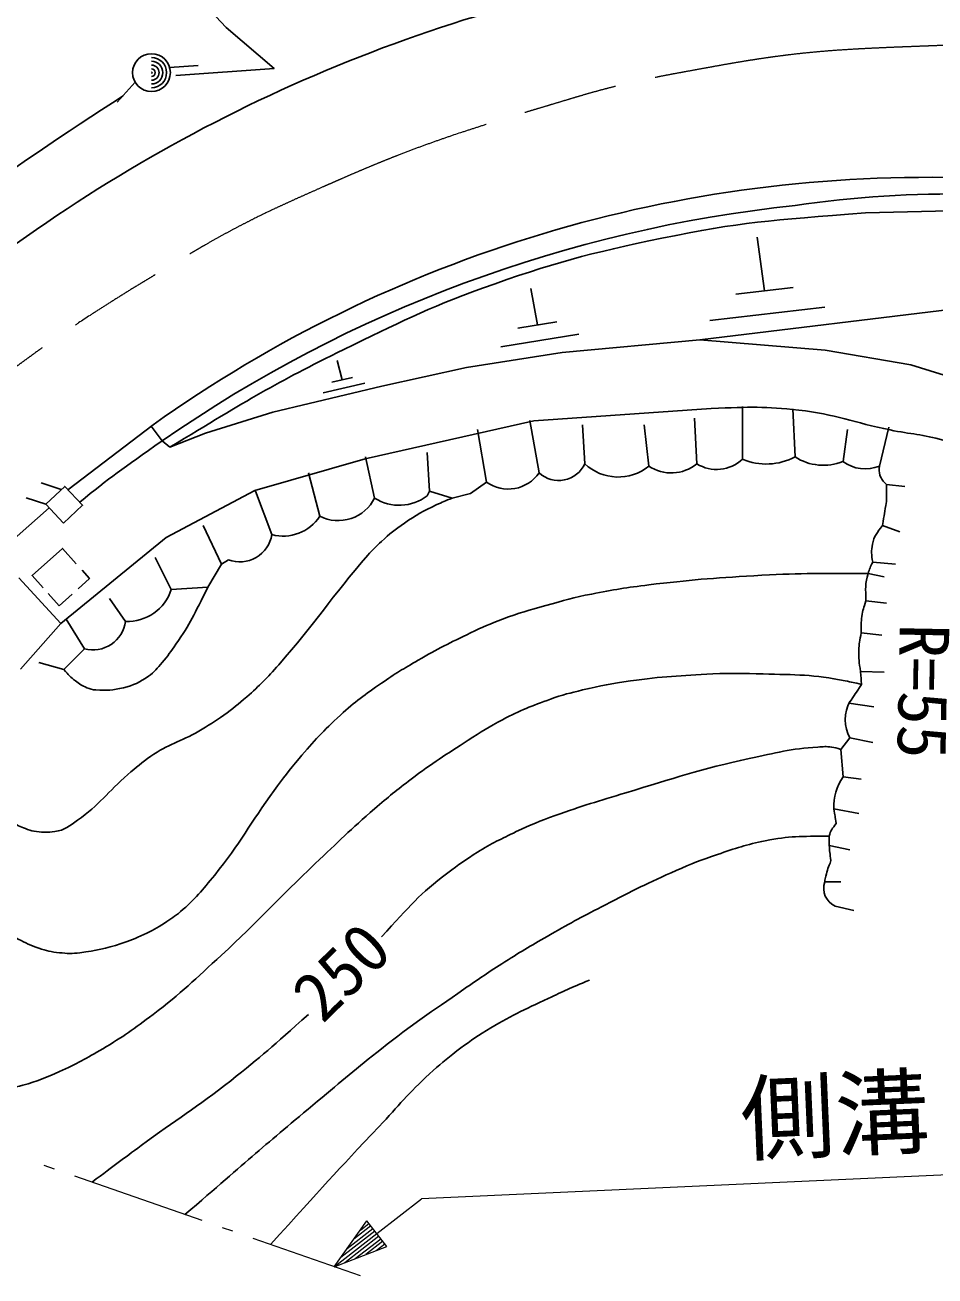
# Model space of a CAD drawing. Units: millimetres, scale not verified. Extents: x 40000 to 680000, y 20000 to 380000.
# Drawn here: x 103360 to 137082, y 243095 to 289450 of the extents above; entities that cross this region are included whole.
import ezdxf
from ezdxf.enums import TextEntityAlignment as Align

# ---------------------------------------------------------------- set-up
doc = ezdxf.new("R2010")
doc.units = ezdxf.units.MM
doc.header["$LTSCALE"] = 1000
doc.linetypes.add('CHAIN', pattern=[18.5, 12, -1.5, 3.5, -1.5])
for name, color, linetype, lineweight in [('M-BGD', 7, 'Continuous', 25), ('M-BMK', 2, 'CHAIN', 13), ('M-BMK-HTXT', 7, 'Continuous', 13), ('M-BMK-SRVR', 3, 'Continuous', 25), ('M-STR-HTXT', 7, 'Continuous', 13)]:
    doc.layers.add(name, color=color, linetype=linetype, lineweight=lineweight)
doc.styles.add('ＭＳ ゴシック', font='')
doc.styles.get('ＭＳ ゴシック').set_extended_font_data('MS Gothic')

msp = doc.modelspace()

# ---------------------------------------------------------------- linework, layer by layer
at = {"layer": 'M-BGD'}
for p, q in [((108718, 287877), (109777, 287953)), ((106774, 286594), (107437, 287337)), ((154552, 282980), (134506, 282485)), ((130763, 279601), (130494, 281585)), ((122349, 278339), (122105, 279684)), ((131828, 279726), (129698, 279475)), ((128371, 277785), (139345, 279118)), ((132994, 278999), (128733, 278498)), ((123072, 278456), (121626, 278221)), ((123889, 277996), (120998, 277525)), ((123268, 277318), (128371, 277785)), ((128371, 277785), (133015, 277403)), ((119719, 276760), (123268, 277318)), ((133015, 277403), (136181, 276857)), ((115109, 276303), (114928, 277016)), ((116578, 276069), (119719, 276760)), ((136181, 276857), (138473, 276148)), ((115492, 276393), (114726, 276213)), ((112539, 275099), (116578, 276069)), ((115947, 276176), (114414, 275817)), ((110051, 274331), (112539, 275099)), ((128786, 275239), (122221, 274777)), ((128169, 274885), (128254, 273191)), ((129947, 275308), (129947, 273361)), ((131810, 275223), (131895, 273445)), ((104952, 272226), (108103, 274631)), ((108039, 274581), (108442, 274038)), ((122221, 274777), (115960, 273373)), ((120126, 274461), (120465, 272514)), ((122073, 274800), (122412, 272853)), ((124021, 274631), (124105, 273191)), ((126307, 274631), (126476, 273107)), ((133842, 274461), (133673, 273276)), ((135027, 273107), (135366, 274546)), ((108442, 274038), (108721, 273802)), ((108721, 273802), (110051, 274331)), ((118263, 273615), (118348, 272175)), ((115960, 273373), (111877, 272203)), ((115977, 273445), (116316, 271921)), ((113861, 272853), (114284, 271244)), ((103955, 272483), (104704, 272236)), ((111877, 272203), (108585, 270454)), ((111902, 272171), (112506, 270567)), ((118263, 272006), (118348, 272175)), ((118348, 272175), (119195, 271921)), ((119872, 272091), (120465, 272514)), ((135281, 272429), (135281, 271795)), ((135281, 272429), (135959, 272345)), ((103404, 271935), (104130, 271695)), ((119195, 271921), (119872, 272091)), ((102261, 269805), (104257, 271561)), ((109966, 270905), (110643, 269466)), ((135137, 270903), (135782, 270672)), ((108585, 270454), (104681, 267277)), ((108188, 269720), (108781, 268535)), ((110135, 268619), (110643, 269466)), ((110643, 269466), (110897, 269635)), ((134773, 269551), (135620, 269466)), ((104681, 267277), (103128, 268963)), ((134604, 269127), (135204, 269007)), ((108781, 268535), (110135, 268619)), ((104223, 268381), (104625, 267931)), ((104625, 267931), (105108, 268363)), ((106495, 268196), (107087, 267349)), ((134519, 268111), (135281, 268027)), ((103192, 265583), (104681, 267277)), ((104886, 267434), (105563, 266333)), ((134350, 266926), (135112, 266841)), ((104801, 265571), (105563, 266333)), ((103870, 265825), (104801, 265571)), ((134324, 265492), (135196, 265472)), ((133894, 264322), (134820, 264187)), ((133588, 262608), (133927, 263031)), ((133927, 263031), (134773, 262862)), ((133588, 262608), (133673, 261592)), ((133673, 261592), (134350, 261507)), ((133334, 260407), (134265, 260237)), ((133165, 259052), (133927, 258883)), ((132995, 257697), (133588, 257697)), ((133383, 256797), (134077, 256640))]:
    msp.add_line(p, q, dxfattribs=at)
for points in [[(109275, 291017), (110813, 289363), (112591, 287839), (108950, 287585)], [(105253, 269488), (104744, 270057), (103622, 269053), (104034, 268592)], [(105330, 268561), (105748, 268935), (105472, 269243)]]:
    msp.add_lwpolyline(points, dxfattribs=at)
msp.add_lwpolyline([(104790, 270995), (105490, 271655), (104830, 272355), (104130, 271695)], close=True, dxfattribs=at)
msp.add_circle((108046, 287684), 700, dxfattribs=at)
for centre, radius, start, end in [((137177, 233772), 58556, 105.65544, 134.11024), ((108046, 287684), 560, 270, 90), ((108046, 287684), 420, 270, 90), ((108046, 287684), 280, 270, 90), ((108046, 287684), 140, 270, 90), ((108046, 287684), 20, 270, 90), ((176299, 178377), 128696, 122.57827, 129.38308), ((136755, 234482), 49324, 87.9737, 125.5126), ((137731, 243440), 39750, 88.893, 98.4426), ((137148, 232734), 50300, 95.9952, 124.7992), ((123135, 273642), 1070, 227.5455, 335.0744), ((125339, 274494), 1794, 226.5631, 309.3461), ((127309, 274334), 1483, 235.8564, 309.5962), ((127309, 274334), 1483, 235.8564, 309.5962), ((128990, 274384), 1402, 238.3291, 313.092), ((130832, 275459), 2277, 247.1434, 297.8357), ((132948, 275084), 1948, 237.2755, 291.8439), ((134499, 274387), 1385, 233.3362, 292.4138), ((121272, 273640), 1385, 234.3543, 325.3774), ((114961, 272599), 1515, 243.4349, 333.435), ((117230, 273336), 1684, 237.1271, 307.852), ((112929, 272128), 1617, 254.8271, 326.8818), ((111321, 270759), 1201, 249.358, 350.7792), ((107144, 269071), 1722, 268.1221, 341.8619), ((105872, 267521), 1227, 255.428, 351.9521), ((135176, 263709), 1421, 151.5258, 208.4742), ((135238, 260504), 1906, 145.1889, 182.9203), ((133694, 257465), 736, 161.5651, 245.0205)]:
    msp.add_arc(centre, radius, start, end, dxfattribs=at)
for points, knots in [([(134506, 282485), (130976, 282216), (129871, 282150), (126964, 281549), (124323, 281004), (122849, 280616), (120313, 279696), (118252, 278949), (117150, 278387), (115179, 277426), (112579, 276159), (111724, 275610), (108721, 273802)], [0, 0, 0, 0, 1, 1, 1, 2, 2, 2, 3, 3, 3, 4, 4, 4, 4]), ([(139632, 273091), (138640, 273607), (138303, 273801), (137384, 274067), (136635, 274283), (136187, 274288), (135423, 274443), (134096, 274713), (133380, 275029), (132034, 275178), (130773, 275318), (130277, 275304), (128786, 275239)], [0, 0, 0, 0, 1, 1, 1, 2, 2, 2, 3, 3, 3, 4, 4, 4, 4]), ([(135027, 273107), (135009, 272966), (135005, 272894), (135043, 272766), (135089, 272611), (135160, 272550), (135281, 272429)], [0, 0, 0, 0, 1, 1, 1, 2, 2, 2, 2]), ([(101415, 262354), (101662, 261750), (101728, 261555), (102007, 261084), (102190, 260776), (102292, 260602), (102515, 260322), (102661, 260139), (102755, 260043), (102939, 259899), (103113, 259762), (103237, 259718), (103447, 259645), (103575, 259599), (103650, 259576), (103785, 259560), (104048, 259529), (104201, 259523), (104463, 259560), (104829, 259612), (105007, 259770), (105309, 259983), (106113, 260550), (106432, 261030), (107172, 261677), (107491, 261955), (107672, 262110), (108019, 262354), (108660, 262805), (109121, 262888), (109797, 263285), (110168, 263504), (110377, 263628), (110728, 263878), (111073, 264124), (111256, 264277), (111575, 264555), (112068, 264986), (112326, 265250), (112760, 265741), (114116, 267272), (114720, 268261), (116062, 269805), (116246, 270016), (116363, 270123), (116570, 270313), (116882, 270599), (117068, 270750), (117417, 270990), (117856, 271292), (118118, 271443), (118602, 271667), (118830, 271773), (118912, 271812), (119195, 271921)], [0, 0, 0, 0, 1, 1, 1, 2, 2, 2, 3, 3, 3, 4, 4, 4, 5, 5, 5, 6, 6, 6, 7, 7, 7, 8, 8, 8, 9, 9, 9, 10, 10, 10, 11, 11, 11, 12, 12, 12, 13, 13, 13, 14, 14, 14, 15, 15, 15, 16, 16, 16, 17, 17, 17, 18, 18, 18, 18]), ([(135137, 270903), (134936, 270638), (134826, 270511), (134764, 270210), (134713, 269957), (134726, 269825), (134773, 269551)], [0, 0, 0, 0, 1, 1, 1, 2, 2, 2, 2]), ([(134773, 269551), (134680, 269370), (134658, 269297), (134604, 269127), (134484, 268748), (134514, 268566), (134519, 268111)], [0, 0, 0, 0, 1, 1, 1, 2, 2, 2, 2]), ([(99975, 259814), (100393, 258877), (100500, 258605), (100907, 257867), (101128, 257464), (101228, 257221), (101499, 256851), (101748, 256511), (101932, 256351), (102261, 256089), (102563, 255848), (102766, 255760), (103108, 255581), (103397, 255430), (103561, 255346), (103870, 255242), (104159, 255145), (104328, 255101), (104632, 255073), (104928, 255045), (105099, 255035), (105394, 255073), (105999, 255149), (106338, 255224), (106918, 255411), (107257, 255521), (107441, 255601), (107765, 255750), (108074, 255892), (108241, 255988), (108527, 256173), (108765, 256328), (108903, 256412), (109119, 256597), (109671, 257068), (109932, 257389), (110389, 257951), (111333, 259111), (111708, 259877), (112591, 261084), (112938, 261559), (113143, 261819), (113522, 262269), (114080, 262931), (114407, 263294), (115046, 263878), (115603, 264387), (115953, 264630), (116570, 265063), (117081, 265422), (117386, 265596), (117925, 265910), (118666, 266342), (119099, 266553), (119872, 266926), (120326, 267145), (120586, 267256), (121057, 267434), (121674, 267667), (122031, 267766), (122666, 267942), (123323, 268124), (123690, 268234), (124359, 268365), (125181, 268527), (125645, 268604), (126476, 268704), (127992, 268886), (128846, 268958), (130371, 269043), (132022, 269135), (132582, 269130), (134604, 269127)], [0, 0, 0, 0, 1, 1, 1, 2, 2, 2, 3, 3, 3, 4, 4, 4, 5, 5, 5, 6, 6, 6, 7, 7, 7, 8, 8, 8, 9, 9, 9, 10, 10, 10, 11, 11, 11, 12, 12, 12, 13, 13, 13, 14, 14, 14, 15, 15, 15, 16, 16, 16, 17, 17, 17, 18, 18, 18, 19, 19, 19, 20, 20, 20, 21, 21, 21, 22, 22, 22, 23, 23, 23, 24, 24, 24, 24]), ([(104801, 265571), (104978, 265365), (105038, 265288), (105225, 265148), (105379, 265032), (105468, 264963), (105648, 264894), (105775, 264845), (105851, 264818), (105987, 264809), (106384, 264784), (106615, 264802), (107003, 264894), (107391, 264986), (107608, 265087), (107934, 265317), (108163, 265479), (108256, 265615), (108442, 265825), (108661, 266073), (108759, 266233), (108950, 266503), (109497, 267276), (109623, 267606), (110135, 268619)], [0, 0, 0, 0, 1, 1, 1, 2, 2, 2, 3, 3, 3, 4, 4, 4, 5, 5, 5, 6, 6, 6, 7, 7, 7, 8, 8, 8, 8]), ([(134519, 268111), (134436, 267853), (134409, 267766), (134375, 267537), (134340, 267301), (134343, 267206), (134350, 266926)], [0, 0, 0, 0, 1, 1, 1, 2, 2, 2, 2]), ([(134350, 266926), (134288, 266631), (134270, 266530), (134259, 266272), (134246, 265967), (134269, 265845), (134324, 265492)], [0, 0, 0, 0, 1, 1, 1, 2, 2, 2, 2]), ([(97605, 255242), (97568, 254660), (97542, 254464), (97605, 253972), (97647, 253637), (97663, 253444), (97774, 253125), (97945, 252637), (98061, 252358), (98367, 251940), (98753, 251412), (99029, 251148), (99552, 250755), (99824, 250550), (100008, 250480), (100314, 250331), (100568, 250208), (100718, 250148), (100991, 250077), (101186, 250027), (101299, 250008), (101499, 249993), (101829, 249967), (102016, 249971), (102346, 249993), (102715, 250017), (102920, 250067), (103277, 250162), (103824, 250307), (104114, 250445), (104632, 250670), (105283, 250953), (105628, 251157), (106241, 251517), (107000, 251962), (107400, 252256), (108103, 252787), (109152, 253577), (109677, 254099), (110643, 254988), (112037, 256271), (112740, 257071), (114115, 258375), (114964, 259180), (115431, 259641), (116316, 260407), (116832, 260853), (117129, 261094), (117671, 261507), (118465, 262114), (118948, 262404), (119787, 262947), (120273, 263261), (120547, 263436), (121057, 263709), (121724, 264065), (122127, 264209), (122835, 264471), (123287, 264638), (123552, 264698), (124021, 264809), (124709, 264972), (125098, 265051), (125799, 265148), (126982, 265311), (127654, 265338), (128847, 265402), (129573, 265441), (129982, 265420), (130709, 265402), (131904, 265373), (132587, 265387), (133757, 265148), (133995, 265100), (134083, 265088), (134363, 265012)], [0, 0, 0, 0, 1, 1, 1, 2, 2, 2, 3, 3, 3, 4, 4, 4, 5, 5, 5, 6, 6, 6, 7, 7, 7, 8, 8, 8, 9, 9, 9, 10, 10, 10, 11, 11, 11, 12, 12, 12, 13, 13, 13, 14, 14, 14, 15, 15, 15, 16, 16, 16, 17, 17, 17, 18, 18, 18, 19, 19, 19, 20, 20, 20, 21, 21, 21, 22, 22, 22, 23, 23, 23, 24, 24, 24, 25, 25, 25, 25]), ([(116570, 255665), (117651, 256823), (117958, 257237), (119025, 258036), (119444, 258349), (119683, 258520), (120126, 258798), (120665, 259136), (120992, 259284), (121565, 259560), (122113, 259824), (122433, 259946), (123005, 260153), (124018, 260518), (124598, 260690), (125629, 260999), (127405, 261532), (128389, 261881), (130201, 262269), (131185, 262480), (131737, 262632), (132741, 262693), (132939, 262705), (133053, 262724), (133249, 262693), (133384, 262671), (133438, 262658), (133588, 262608)], [0, 0, 0, 0, 1, 1, 1, 2, 2, 2, 3, 3, 3, 4, 4, 4, 5, 5, 5, 6, 6, 6, 7, 7, 7, 8, 8, 8, 9, 9, 9, 9]), ([(133420, 259860), (133283, 259680), (133199, 259597), (133165, 259391), (133143, 259260), (133160, 259184), (133165, 259052), (133172, 258831), (133188, 258753), (133227, 258489)], [0, 0, 0, 0, 1, 1, 1, 2, 2, 2, 3, 3, 3, 3]), ([(109286, 245368), (111653, 247419), (112257, 247956), (114199, 249569), (115121, 250335), (115629, 250775), (116570, 251517), (117723, 252426), (118413, 252879), (119618, 253718), (120205, 254127), (120539, 254350), (121142, 254734), (121793, 255148), (122165, 255369), (122835, 255750), (123620, 256196), (124065, 256437), (124867, 256851), (125880, 257372), (126450, 257661), (127492, 258121), (128076, 258378), (128411, 258508), (129016, 258713), (129700, 258946), (130085, 259081), (130794, 259221), (131705, 259402), (132076, 259385), (133165, 259391)], [0, 0, 0, 0, 1, 1, 1, 2, 2, 2, 3, 3, 3, 4, 4, 4, 5, 5, 5, 6, 6, 6, 7, 7, 7, 8, 8, 8, 9, 9, 9, 10, 10, 10, 10]), ([(133227, 258489), (133128, 258223), (133090, 258145), (133038, 257914), (133019, 257830), (133011, 257800), (132995, 257697)], [0, 0, 0, 0, 1, 1, 1, 2, 2, 2, 2]), ([(112454, 244262), (114395, 246394), (114887, 246951), (116485, 248638), (117209, 249402), (117571, 249875), (118348, 250585), (118729, 250934), (118953, 251119), (119364, 251432), (119780, 251749), (120019, 251921), (120465, 252194), (121322, 252719), (121840, 252952), (122751, 253379), (123340, 253656), (123539, 253747), (124275, 254057)], [0, 0, 0, 0, 1, 1, 1, 2, 2, 2, 3, 3, 3, 4, 4, 4, 5, 5, 5, 6, 6, 6, 6]), ([(105845, 246570), (106723, 247235), (106950, 247404), (107663, 247932), (108948, 248884), (109727, 249339), (110982, 250331), (112141, 251248), (112522, 251584), (113861, 252787)], [0, 0, 0, 0, 1, 1, 1, 2, 2, 2, 3, 3, 3, 3])]:
    msp.add_open_spline(points, degree=3, knots=knots, dxfattribs=at)
for points in [[(105388, 271763), (106508, 272690), (106961, 273000), (108442, 274038)], [(135281, 271795), (135209, 271349), (135209, 271349), (135137, 270903)], [(134324, 265492), (134343, 265252), (134343, 265252), (134363, 265012)], [(134363, 265012), (134129, 264667), (134129, 264667), (133894, 264322)], [(133334, 260407), (133377, 260133), (133377, 260133), (133420, 259860)]]:
    msp.add_open_spline(points, degree=3, dxfattribs=at)
at = {"layer": 'M-BMK'}
msp.add_open_spline([(138622, 288743), (134059, 288551), (132645, 288595), (128892, 287911), (126826, 287534), (125657, 287341), (123647, 286735), (120260, 285714), (118334, 285176), (115095, 283754), (112798, 282746), (111497, 282182), (109343, 280894), (106359, 279110), (104696, 278074), (101933, 275963), (100205, 274644), (99269, 273852), (97706, 272341), (96259, 270941), (95483, 270111), (94221, 268541), (92198, 266023), (91130, 264544), (89451, 261784), (87763, 259008), (87262, 257925), (85628, 254397)], degree=3, knots=[0, 0, 0, 0, 1, 1, 1, 2, 2, 2, 3, 3, 3, 4, 4, 4, 5, 5, 5, 6, 6, 6, 7, 7, 7, 8, 8, 8, 9, 9, 9, 9], dxfattribs=at)
at = {"layer": 'M-BMK-HTXT'}
for p, q in [((104448, 247059), (104070, 247191)), ((109923, 245146), (105203, 246795)), ((111056, 244750), (110679, 244882)), ((115794, 243095), (111811, 244486))]:
    msp.add_line(p, q, dxfattribs=at)
at = {"layer": 'M-STR-HTXT'}
for p, q in [((164381, 248067), (118054, 245952)), ((116397, 244663), (118054, 245952)), ((114818, 243436), (116029, 245137)), ((116323, 244758), (115060, 243776)), ((115302, 244116), (116250, 244853)), ((116176, 244948), (115545, 244457)), ((115787, 244797), (116102, 245042)), ((116765, 244190), (116029, 245137)), ((114818, 243436), (116397, 244663)), ((116471, 244569), (115208, 243587)), ((115597, 243737), (116544, 244474)), ((116618, 244379), (115986, 243888)), ((114818, 243436), (116765, 244190)), ((116376, 244039), (116692, 244285))]:
    msp.add_line(p, q, dxfattribs=at)

# ---------------------------------------------------------------- texts
at = {"layer": 'M-BGD', "style": 'ＭＳ ゴシック'}
msp.add_text('250', height=1833, rotation=44.558, dxfattribs=at).set_placement((114774, 252023), align=Align.BOTTOM_LEFT)
at = {"layer": 'M-BMK-SRVR', "style": 'ＭＳ ゴシック'}
msp.add_text('R=55', height=1833, rotation=268.936, dxfattribs=at).set_placement((136699, 267255), align=Align.MIDDLE_LEFT)
at = {"layer": 'M-STR-HTXT', "style": 'ＭＳ ゴシック'}
msp.add_text('側溝', height=2566, rotation=2.485, dxfattribs=at).set_placement((129967, 246854), align=Align.BOTTOM_LEFT)

doc.saveas('drawing.dxf')
